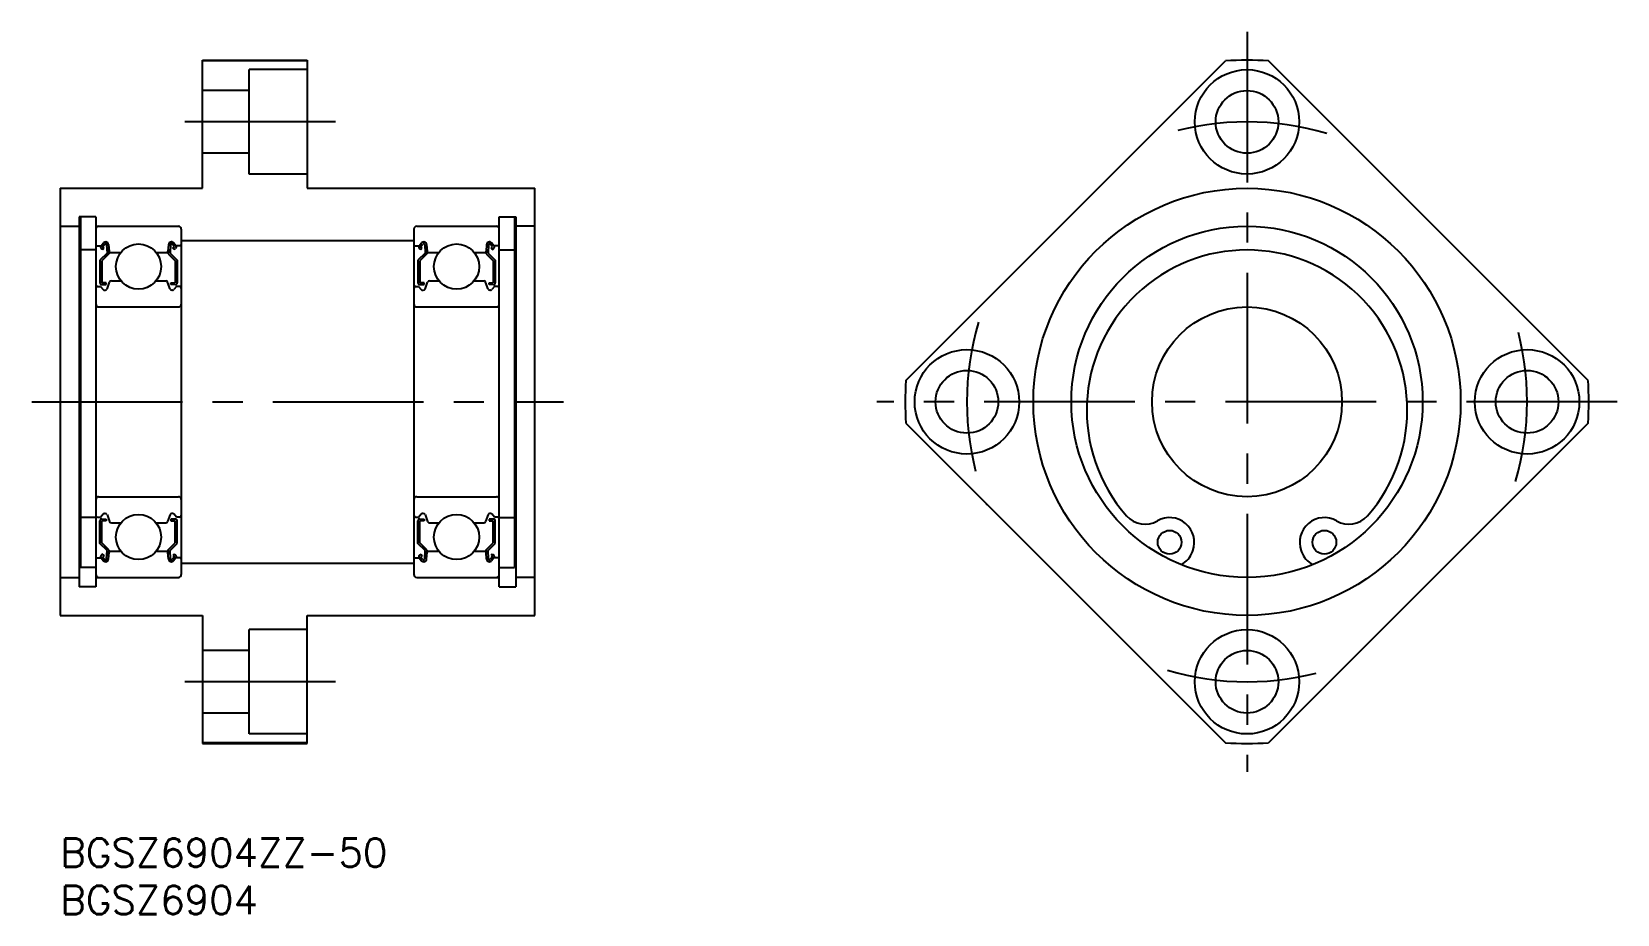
# Model space of a CAD drawing. Extents: x -3 to 164, y -8 to 85.
import ezdxf

# ---------------------------------------------------------------- set-up
doc = ezdxf.new("R2010")
doc.units = 0
doc.header["$LTSCALE"] = 0.5
doc.linetypes.add('CENTER', pattern=[50.8, 31.75, -6.35, 6.35, -6.35])
for name, color, linetype in [('MSM_CENTER', 1, 'CENTER'), ('MSM_CONTINUOUS', 7, 'CONTINUOUS'), ('MSM_PART_NUMBER', 7, 'CONTINUOUS')]:
    doc.layers.add(name, color=color, linetype=linetype)
doc.styles.get("Standard").update_dxf_attribs({"font": 'txt.shx', "height": 3, "bigfont": 'bigfont.shx'})

# ---------------------------------------------------------------- blocks, each defined once
blk = doc.blocks.new('*U7')
at = {"layer": 'MSM_PART_NUMBER'}
blk.add_text('BGSZ6904ZZ-50', height=3, dxfattribs=at).set_placement((0, -3))
blk = doc.blocks.new('*U8')
at = {"layer": 'MSM_PART_NUMBER'}
blk.add_text('BGSZ6904', height=3, dxfattribs=at).set_placement((0, -8))

msp = doc.modelspace()

# ---------------------------------------------------------------- linework, layer by layer
at = {"layer": 'MSM_CENTER'}
for p, q in [((125, 85), (125, 7)), ((29, 75.5), (12, 75.5)), ((-3, 46), (53, 46)), ((164, 46), (86, 46)), ((29, 16.5), (12, 16.5))]:
    msp.add_line(p, q, dxfattribs=at)
for start, end in [(73.4755, 106.5245), (163.4755, 196.5245), (343.4755, 16.5245), (201.2419, 201.4903), (253.4755, 286.5245)]:
    msp.add_arc((125, 46), 29.5, start, end, dxfattribs=at)
at = {"layer": 'MSM_CONTINUOUS'}
for p, q in [((15, 68.5), (15, 82)), ((15, 82), (26, 82)), ((26, 81.93), (15, 81.93)), ((26, 82), (26, 68.5)), ((89.07, 48.25), (122.75, 81.93)), ((160.93, 48.25), (127.25, 81.93)), ((19.9, 70), (19.9, 81)), ((26, 81), (19.9, 81)), ((19.9, 78.8), (15, 78.8)), ((19.9, 72.2), (15, 72.2)), ((0, 68.5), (0, 23.5)), ((0, 68.5), (15, 68.5)), ((26, 70), (19.9, 70)), ((26, 68.5), (50, 68.5)), ((50, 23.5), (50, 68.5)), ((3.75, 65.5), (2, 65.5)), ((2, 65.5), (2, 26.5)), ((2.15, 65.5, -0.5), (2.15, 28.55, -0.5)), ((3.75, 65.5), (3.75, 26.5)), ((46.25, 26.5), (46.25, 65.5)), ((46.25, 65.5), (48, 65.5)), ((47.85, 65.5, -0.5), (47.85, 28.55, -0.5)), ((48, 65.5), (48, 26.5)), ((0, 64.5), (2, 64.5)), ((3.75, 64.5), (12.45, 64.5)), ((12.75, 64.2), (12.75, 27.8)), ((37.25, 64.2), (37.25, 27.8)), ((37.55, 64.5), (46.25, 64.5)), ((50, 64.5), (48, 64.5)), ((3.75, 62), (2.15, 62)), ((3.85, 62.45), (4.31, 62.45)), ((4.31, 62.45), (4.56, 62.75)), ((4.49, 62.04), (4.33, 62.17)), ((4.46, 62.32), (4.71, 62.62)), ((4.62, 62.19), (4.46, 62.32)), ((4.49, 62.04), (4.62, 62.19)), ((4.89, 62.56), (4.93, 61.68)), ((5.09, 62.58), (5.15, 61.84)), ((5.13, 62.07), (5.13, 61.6)), ((11.41, 62.57), (11.35, 61.84)), ((11.37, 62.07), (11.37, 61.6)), ((11.61, 62.56), (11.57, 61.68)), ((12.04, 62.32), (11.79, 62.61)), ((11.88, 62.19), (12.04, 62.32)), ((12.01, 62.04), (11.88, 62.19)), ((12.19, 62.45), (11.94, 62.74)), ((12.01, 62.04), (12.16, 62.17)), ((12.65, 62.45), (12.19, 62.45)), ((12.75, 63), (37.25, 63)), ((37.35, 62.45), (37.81, 62.45)), ((37.81, 62.45), (38.06, 62.75)), ((37.99, 62.04), (37.83, 62.17)), ((37.96, 62.32), (38.21, 62.62)), ((38.12, 62.19), (37.96, 62.32)), ((37.99, 62.04), (38.12, 62.19)), ((38.39, 62.56), (38.43, 61.68)), ((38.59, 62.58), (38.65, 61.84)), ((38.63, 62.07), (38.63, 61.6)), ((44.91, 62.57), (44.85, 61.84)), ((44.87, 62.07), (44.87, 61.6)), ((45.11, 62.56), (45.07, 61.68)), ((45.54, 62.32), (45.29, 62.61)), ((45.38, 62.19), (45.54, 62.32)), ((45.51, 62.04), (45.38, 62.19)), ((45.69, 62.45), (45.44, 62.74)), ((45.51, 62.04), (45.66, 62.17)), ((46.15, 62.45), (45.69, 62.45)), ((46.25, 62), (47.85, 62)), ((4.93, 61.68), (4.18, 60.93)), ((4.18, 60.93), (4.18, 58.55)), ((5.13, 61.6), (4.38, 60.85)), ((4.38, 60.85), (4.38, 58.55)), ((5.25, 61.75), (6.4, 61.75)), ((10.1, 61.75), (11.25, 61.75)), ((11.37, 61.6), (12.12, 60.85)), ((11.57, 61.68), (12.32, 60.93)), ((12.12, 60.85), (12.12, 58.55)), ((12.32, 60.93), (12.32, 58.55)), ((38.43, 61.68), (37.68, 60.93)), ((37.68, 60.93), (37.68, 58.55)), ((38.63, 61.6), (37.88, 60.85)), ((37.88, 60.85), (37.88, 58.55)), ((38.75, 61.75), (39.9, 61.75)), ((43.6, 61.75), (44.75, 61.75)), ((44.87, 61.6), (45.62, 60.85)), ((45.07, 61.68), (45.82, 60.93)), ((45.62, 60.85), (45.62, 58.55)), ((45.82, 60.93), (45.82, 58.55)), ((4.83, 58.55), (4.38, 58.55)), ((4.83, 58.35), (4.83, 58.55)), ((4.93, 57.88), (5.2, 58.62)), ((5.39, 58.75), (6.4, 58.75)), ((10.1, 58.75), (11.11, 58.75)), ((11.57, 57.88), (11.3, 58.62)), ((11.67, 58.55), (12.12, 58.55)), ((11.67, 58.35), (11.67, 58.55)), ((38.33, 58.55), (37.88, 58.55)), ((38.33, 58.35), (38.33, 58.55)), ((38.43, 57.88), (38.7, 58.62)), ((38.89, 58.75), (39.9, 58.75)), ((43.6, 58.75), (44.61, 58.75)), ((45.07, 57.88), (44.8, 58.62)), ((45.17, 58.35), (45.17, 58.55)), ((45.17, 58.55), (45.62, 58.55)), ((3.95, 58.15), (4.25, 58.15)), ((4.25, 58.15), (4.53, 57.82)), ((4.38, 58.35), (4.83, 58.35)), ((4.68, 57.75), (4.74, 57.75)), ((12.12, 58.35), (11.67, 58.35)), ((11.82, 57.75), (11.76, 57.75)), ((12.25, 58.15), (11.97, 57.82)), ((12.55, 58.15), (12.25, 58.15)), ((37.45, 58.15), (37.75, 58.15)), ((37.75, 58.15), (38.03, 57.82)), ((37.88, 58.35), (38.33, 58.35)), ((38.18, 57.75), (38.24, 57.75)), ((45.62, 58.35), (45.17, 58.35)), ((45.32, 57.75), (45.26, 57.75)), ((45.75, 58.15), (45.47, 57.82)), ((46.05, 58.15), (45.75, 58.15)), ((4.05, 56), (12.45, 56)), ((37.55, 56), (46.25, 56)), ((89.07, 43.75), (122.75, 10.07)), ((160.93, 43.75), (127.25, 10.07)), ((4.05, 36), (12.45, 36)), ((37.55, 36), (45.95, 36)), ((3.75, 33.8), (2.15, 33.8)), ((3.95, 33.85), (4.25, 33.85)), ((4.18, 31.07), (4.18, 33.45)), ((4.25, 33.85), (4.53, 34.18)), ((4.38, 33.65), (4.83, 33.65)), ((4.83, 33.45), (4.38, 33.45)), ((4.38, 31.15), (4.38, 33.45)), ((4.68, 34.25), (4.74, 34.25)), ((4.83, 33.65), (4.83, 33.45)), ((4.93, 34.12), (5.2, 33.38)), ((11.57, 34.12), (11.3, 33.38)), ((12.12, 33.65), (11.67, 33.65)), ((11.67, 33.65), (11.67, 33.45)), ((11.67, 33.45), (12.12, 33.45)), ((11.82, 34.25), (11.76, 34.25)), ((12.25, 33.85), (11.97, 34.18)), ((12.12, 31.15), (12.12, 33.45)), ((12.55, 33.85), (12.25, 33.85)), ((12.32, 31.07), (12.32, 33.45)), ((37.45, 33.85), (37.75, 33.85)), ((37.68, 31.07), (37.68, 33.45)), ((37.75, 33.85), (38.03, 34.18)), ((37.88, 33.65), (38.33, 33.65)), ((37.88, 31.15), (37.88, 33.45)), ((38.33, 33.45), (37.88, 33.45)), ((38.18, 34.25), (38.24, 34.25)), ((38.33, 33.65), (38.33, 33.45)), ((38.43, 34.12), (38.7, 33.38)), ((45.07, 34.12), (44.8, 33.38)), ((45.17, 33.65), (45.17, 33.45)), ((45.62, 33.65), (45.17, 33.65)), ((45.17, 33.45), (45.62, 33.45)), ((45.32, 34.25), (45.26, 34.25)), ((45.75, 33.85), (45.47, 34.18)), ((45.62, 31.15), (45.62, 33.45)), ((46.05, 33.85), (45.75, 33.85)), ((45.82, 31.07), (45.82, 33.45)), ((46.25, 33.8), (47.85, 33.8)), ((5.39, 33.25), (6.4, 33.25)), ((10.1, 33.25), (11.11, 33.25)), ((38.89, 33.25), (39.9, 33.25)), ((43.6, 33.25), (44.61, 33.25)), ((4.93, 30.32), (4.18, 31.07)), ((5.13, 30.4), (4.38, 31.15)), ((4.89, 29.44), (4.93, 30.32)), ((5.09, 29.42), (5.15, 30.16)), ((5.13, 29.93), (5.13, 30.4)), ((5.25, 30.25), (6.4, 30.25)), ((10.1, 30.25), (11.25, 30.25)), ((11.41, 29.43), (11.35, 30.16)), ((11.37, 30.4), (12.12, 31.15)), ((11.37, 29.93), (11.37, 30.4)), ((11.57, 30.32), (12.32, 31.07)), ((11.61, 29.44), (11.57, 30.32)), ((38.43, 30.32), (37.68, 31.07)), ((38.63, 30.4), (37.88, 31.15)), ((38.39, 29.44), (38.43, 30.32)), ((38.59, 29.42), (38.65, 30.16)), ((38.63, 29.93), (38.63, 30.4)), ((38.75, 30.25), (39.9, 30.25)), ((43.6, 30.25), (44.75, 30.25)), ((44.91, 29.43), (44.85, 30.16)), ((44.87, 30.4), (45.62, 31.15)), ((44.87, 29.93), (44.87, 30.4)), ((45.07, 30.32), (45.82, 31.07)), ((45.11, 29.44), (45.07, 30.32)), ((119.25, 30.2), (119.29, 30.31)), ((130.71, 30.31), (130.75, 30.2)), ((3.75, 28.55), (2.15, 28.55)), ((3.85, 29.55), (4.31, 29.55)), ((4.31, 29.55), (4.56, 29.25)), ((4.49, 29.96), (4.33, 29.83)), ((4.62, 29.81), (4.46, 29.68)), ((4.46, 29.68), (4.71, 29.38)), ((4.49, 29.96), (4.62, 29.81)), ((12.04, 29.68), (11.79, 29.39)), ((12.01, 29.96), (11.88, 29.81)), ((11.88, 29.81), (12.04, 29.68)), ((12.19, 29.55), (11.94, 29.26)), ((12.01, 29.96), (12.16, 29.83)), ((12.65, 29.55), (12.19, 29.55)), ((12.75, 29), (37.25, 29)), ((37.35, 29.55), (37.81, 29.55)), ((37.81, 29.55), (38.06, 29.25)), ((37.99, 29.96), (37.83, 29.83)), ((38.12, 29.81), (37.96, 29.68)), ((37.96, 29.68), (38.21, 29.38)), ((37.99, 29.96), (38.12, 29.81)), ((45.54, 29.68), (45.29, 29.39)), ((45.51, 29.96), (45.38, 29.81)), ((45.38, 29.81), (45.54, 29.68)), ((45.69, 29.55), (45.44, 29.26)), ((45.51, 29.96), (45.66, 29.83)), ((46.15, 29.55), (45.69, 29.55)), ((46.25, 28.55), (47.85, 28.55)), ((0, 27.5), (2, 27.5)), ((3.75, 27.5), (12.45, 27.5)), ((37.55, 27.5), (46.25, 27.5)), ((50, 27.5), (48, 27.5)), ((3.75, 26.5), (2, 26.5)), ((46.25, 26.5), (48, 26.5)), ((0, 23.5), (15, 23.5)), ((15, 23.5), (15, 10)), ((26, 23.5), (50, 23.5)), ((26, 10), (26, 23.5)), ((19.9, 11), (19.9, 22)), ((26, 22), (19.9, 22)), ((19.9, 19.8), (15, 19.8)), ((19.9, 13.2), (15, 13.2)), ((26, 10.07), (15, 10.07)), ((26, 11), (19.9, 11)), ((15, 10), (26, 10))]:
    msp.add_line(p, q, dxfattribs=at)
for centre, radius in [((125, 75.5), 5.5), ((125, 75.5), 3.3), ((125, 46), 22.5), ((125, 46), 18.5), ((8.25, 60.25), 2.38), ((41.75, 60.25), 2.38), ((125, 46), 10), ((95.5, 46), 5.5), ((154.5, 46), 5.5), ((95.5, 46), 3.3), ((154.5, 46), 3.3), ((8.25, 31.75), 2.38), ((41.75, 31.75), 2.38), ((116.85, 31.2), 1.25), ((133.15, 31.2), 1.25), ((125, 16.5), 5.5), ((125, 16.5), 3.3)]:
    msp.add_circle(centre, radius, dxfattribs=at)
for centre, radius, start, end in [((125, 46), 36, 86.4096, 93.5904), ((4.05, 64.2), 0.3, 90, 180), ((12.45, 64.2), 0.3, 0, 90), ((37.55, 64.2), 0.3, 90, 180), ((45.95, 64.2), 0.3, 0, 90), ((3.85, 62.55), 0.1, 180, 270), ((4.46, 62.32), 0.2, 140.001, 230.0801), ((4.79, 62.55), 0.3, 4.9967, 140.001), ((4.79, 62.56), 0.1, 2.8199, 140.0012), ((5.25, 61.85), 0.1, 184.9967, 269.9995), ((11.25, 61.85), 0.1, 269.9995, 354.8557), ((11.71, 62.55), 0.303, 40.0459, 175.0793), ((11.71, 62.55), 0.103, 39.874, 175.0048), ((12.04, 62.32), 0.2, 309.9138, 40.1318), ((12.65, 62.55), 0.1, 269.9995, 359.9913), ((37.35, 62.55), 0.1, 180, 270), ((37.96, 62.32), 0.2, 140.001, 230.0801), ((38.29, 62.55), 0.3, 4.9967, 140.001), ((38.29, 62.56), 0.1, 2.8199, 140.0012), ((38.75, 61.85), 0.1, 184.9967, 269.9995), ((44.75, 61.85), 0.1, 269.9995, 354.8557), ((45.21, 62.55), 0.303, 40.0459, 175.0793), ((45.21, 62.55), 0.103, 39.874, 175.0048), ((45.54, 62.32), 0.2, 309.9138, 40.1318), ((46.15, 62.55), 0.1, 269.9995, 359.9913), ((125, 45.12), 16.88, 318.7342, 221.2658), ((4.38, 58.55), 0.2, 180, 270), ((5.39, 58.55), 0.2, 90, 159.9919), ((11.11, 58.55), 0.2, 19.8845, 90.0002), ((12.12, 58.55), 0.2, 269.9998, 359.9956), ((37.88, 58.55), 0.2, 180, 270), ((38.89, 58.55), 0.2, 90, 159.9919), ((44.61, 58.55), 0.2, 19.8845, 90.0002), ((45.62, 58.55), 0.2, 269.9998, 359.9956), ((3.95, 57.95), 0.2, 90, 180), ((4.68, 57.95), 0.2, 219.9921, 270), ((4.74, 57.95), 0.2, 270, 339.9919), ((11.76, 57.95), 0.2, 199.8883, 269.9998), ((11.82, 57.95), 0.2, 269.9998, 319.8616), ((12.55, 57.95), 0.2, 359.9956, 90.0002), ((37.45, 57.95), 0.2, 90, 180), ((38.18, 57.95), 0.2, 219.9921, 270), ((38.24, 57.95), 0.2, 270, 339.9919), ((45.26, 57.95), 0.2, 199.8883, 269.9998), ((45.32, 57.95), 0.2, 269.9998, 319.8616), ((46.05, 57.95), 0.2, 359.9956, 90.0002), ((4.05, 56.3), 0.3, 180, 270), ((12.45, 56.3), 0.3, 270, 0), ((37.55, 56.3), 0.3, 180, 270), ((45.95, 56.3), 0.3, 270, 0), ((125, 46), 36, 176.4096, 183.5904), ((125, 46), 36, 356.4096, 3.5904), ((4.05, 35.7), 0.3, 90, 180), ((12.45, 35.7), 0.3, 0, 90), ((37.55, 35.7), 0.3, 90, 180), ((45.95, 35.7), 0.3, 0, 90), ((3.95, 34.05), 0.2, 180, 270), ((4.38, 33.45), 0.2, 90, 180), ((4.68, 34.05), 0.2, 90, 140.0079), ((4.74, 34.05), 0.2, 20.0081, 90), ((11.76, 34.05), 0.2, 90.0002, 160.1117), ((11.82, 34.05), 0.2, 40.1384, 90.0002), ((12.12, 33.45), 0.2, 0.0044, 90.0002), ((12.55, 34.05), 0.2, 269.9998, 0.0044), ((37.45, 34.05), 0.2, 180, 270), ((37.88, 33.45), 0.2, 90, 180), ((38.18, 34.05), 0.2, 90, 140.0079), ((38.24, 34.05), 0.2, 20.0081, 90), ((45.26, 34.05), 0.2, 90.0002, 160.1117), ((45.32, 34.05), 0.2, 40.1384, 90.0002), ((45.62, 33.45), 0.2, 0.0044, 90.0002), ((46.05, 34.05), 0.2, 269.9998, 0.0044), ((114.27, 35.71), 2.6, 221.2658, 299.7449), ((116.85, 31.2), 2.6, 340.0175, 119.7449), ((133.15, 31.2), 2.6, 60.2551, 199.9825), ((135.73, 35.71), 2.6, 240.2551, 318.7342), ((5.39, 33.45), 0.2, 200.0081, 270), ((11.11, 33.45), 0.2, 269.9998, 340.1155), ((38.89, 33.45), 0.2, 200.0081, 270), ((44.61, 33.45), 0.2, 269.9998, 340.1155), ((5.25, 30.15), 0.1, 90.0005, 175.0033), ((11.25, 30.15), 0.1, 5.1443, 90.0005), ((38.75, 30.15), 0.1, 90.0005, 175.0033), ((44.75, 30.15), 0.1, 5.1443, 90.0005), ((116.9, 31.05), 2.5, 297.992, 340.0175), ((133.1, 31.05), 2.5, 199.9825, 242.008), ((3.85, 29.45), 0.1, 90, 180), ((4.46, 29.68), 0.2, 129.9199, 219.999), ((4.79, 29.45), 0.3, 219.999, 355.0033), ((4.79, 29.44), 0.1, 219.9988, 357.1801), ((11.71, 29.45), 0.303, 184.9207, 319.9541), ((11.71, 29.45), 0.103, 184.9952, 320.126), ((12.04, 29.68), 0.2, 319.8682, 50.0862), ((12.65, 29.45), 0.1, 0.0087, 90.0005), ((37.35, 29.45), 0.1, 90, 180), ((37.96, 29.68), 0.2, 129.9199, 219.999), ((38.29, 29.45), 0.3, 219.999, 355.0033), ((38.29, 29.44), 0.1, 219.9988, 357.1801), ((45.21, 29.45), 0.303, 184.9207, 319.9541), ((45.21, 29.45), 0.103, 184.9952, 320.126), ((45.54, 29.68), 0.2, 319.8682, 50.0862), ((46.15, 29.45), 0.1, 0.0087, 90.0005), ((4.05, 27.8), 0.3, 180, 270), ((12.45, 27.8), 0.3, 270, 0), ((37.55, 27.8), 0.3, 180, 270), ((45.95, 27.8), 0.3, 270, 0), ((125, 46), 36, 266.4096, 273.5904)]:
    msp.add_arc(centre, radius, start, end, dxfattribs=at)

# ---------------------------------------------------------------- block references
for name in ['*U7', '*U8']:
    msp.add_blockref(name, (0, 0), dxfattribs=at)

doc.saveas('drawing.dxf')
